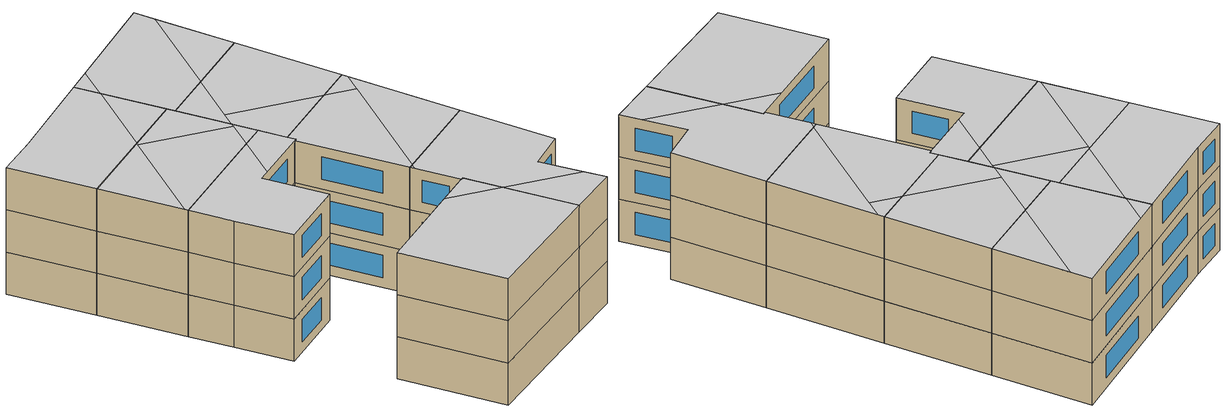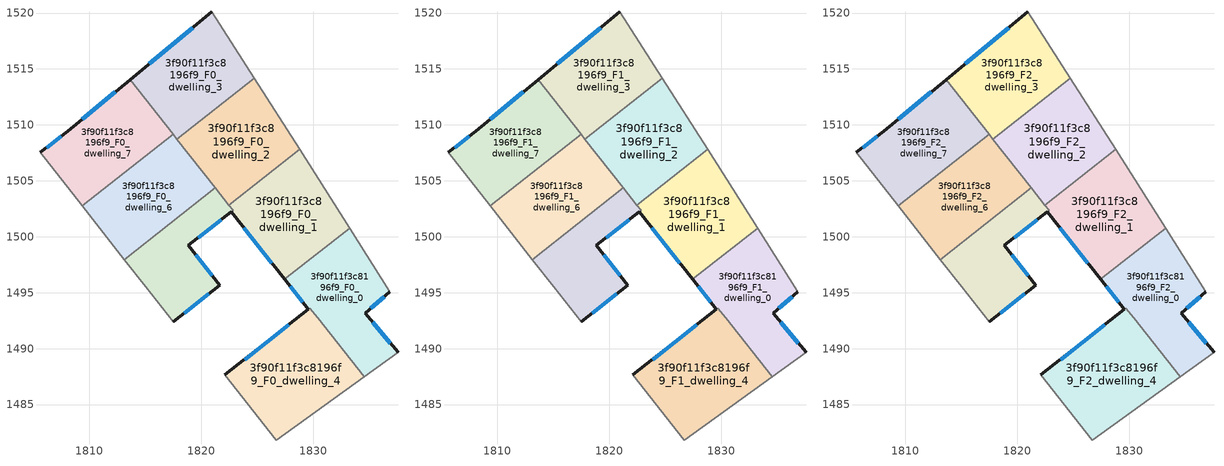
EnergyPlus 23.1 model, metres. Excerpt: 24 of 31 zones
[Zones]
3f90f11f3c8196f9_F0_dwelling_0
 floor ground (EU_floor_Construction): 1833.26,1500.78 1836.87,1495.11 1834.64,1493.17 1837.59,1489.67 1834.55,1487.48 1830.4,1492.76 1829.72,1493.62 1829.57,1493.51 1827.45,1496.2 1827.6,1496.32 z0
 wall outside (EU_wall_Construction): 1827.45,1496.2 1829.57,1493.51 / 1837.59,1489.67 1834.64,1493.17 1836.87,1495.11 z0:3
 wall to 3f90f11f3c8196f9_F0_dwelling_1 (EU_wall_Construction): 1833.26,1500.78 1827.6,1496.32 1827.45,1496.2 z0:3
 wall adiabatic (EU_wall_Construction): 1836.87,1495.11 1833.26,1500.78 / 1834.55,1487.48 1837.59,1489.67 z0:3
 wall to 3f90f11f3c8196f9_F0_dwelling_4 (EU_wall_Construction): 1829.57,1493.51 1829.72,1493.62 1830.4,1492.76 1834.55,1487.48 z0:3
 window (EU_Window_Construction): 1827.95,1495.57 1829.07,1494.14 / 1835.17,1493.63 1836.35,1494.65 / 1836.9,1490.5 1835.34,1492.35 z0.7:2.3
3f90f11f3c8196f9_F0_dwelling_1
 floor ground (EU_floor_Construction): 1828.79,1507.8 1833.26,1500.78 1827.6,1496.32 1827.44,1496.2 1822.68,1502.23 1822.84,1502.36 1822.47,1502.83 z0
 wall outside (EU_wall_Construction): 1822.68,1502.23 1827.44,1496.2 z0:3
 wall to 3f90f11f3c8196f9_F0_dwelling_2 (EU_wall_Construction): 1828.79,1507.8 1822.47,1502.83 z0:3
 wall adiabatic (EU_wall_Construction): 1833.26,1500.78 1828.79,1507.8 z0:3
 wall to 3f90f11f3c8196f9_F0_dwelling_5 (EU_wall_Construction): 1822.47,1502.83 1822.84,1502.36 1822.68,1502.23 z0:3
 window (EU_Window_Construction): 1823.8,1500.81 1826.32,1497.62 z0.7:2.3
3f90f11f3c8196f9_F0_dwelling_2
 floor ground (EU_floor_Construction): 1824.74,1514.16 1828.79,1507.8 1822.47,1502.83 1817.83,1508.72 z0
 wall to 3f90f11f3c8196f9_F0_dwelling_3 (EU_wall_Construction): 1824.74,1514.16 1817.83,1508.72 z0:3
 wall adiabatic (EU_wall_Construction): 1828.79,1507.8 1824.74,1514.16 z0:3
 wall to 3f90f11f3c8196f9_F0_dwelling_6 (EU_wall_Construction): 1817.83,1508.72 1821.26,1504.37 z0:3
 wall to 3f90f11f3c8196f9_F0_dwelling_5 (EU_wall_Construction): 1821.26,1504.37 1822.47,1502.83 z0:3
3f90f11f3c8196f9_F0_dwelling_3
 floor ground (EU_floor_Construction): 1820.94,1520.13 1824.74,1514.16 1817.83,1508.72 1813.64,1514.05 z0
 wall outside (EU_wall_Construction): 1820.94,1520.13 1813.64,1514.05 z0:3
 wall adiabatic (EU_wall_Construction): 1824.74,1514.16 1820.94,1520.13 z0:3
 wall to 3f90f11f3c8196f9_F0_dwelling_7 (EU_wall_Construction): 1813.64,1514.05 1817.49,1509.16 z0:3
 wall to 3f90f11f3c8196f9_F0_dwelling_6 (EU_wall_Construction): 1817.49,1509.16 1817.83,1508.72 z0:3
 window (EU_Window_Construction): 1819.23,1518.7 1815.36,1515.48 z0.7:2.3
3f90f11f3c8196f9_F0_dwelling_4
 floor ground (EU_floor_Construction): 1830.4,1492.76 1834.55,1487.48 1826.68,1481.79 1822.12,1487.66 1829.57,1493.51 1829.72,1493.62 z0
 wall outside (EU_wall_Construction): 1829.57,1493.51 1822.12,1487.66 z0:3
 wall adiabatic (EU_wall_Construction): 1822.12,1487.66 1826.68,1481.79 1834.55,1487.48 z0:3
 window (EU_Window_Construction): 1827.82,1492.13 1823.87,1489.03 z0.7:2.3
3f90f11f3c8196f9_F0_dwelling_5
 floor ground (EU_floor_Construction): 1821.26,1504.37 1822.84,1502.37 1822.67,1502.23 1818.84,1499.22 1821.65,1495.67 1817.51,1492.42 1815.03,1495.54 1813.12,1497.97 z0
 wall outside (EU_wall_Construction): 1817.51,1492.42 1821.65,1495.67 1818.84,1499.22 1822.67,1502.23 z0:3
 wall adiabatic (EU_wall_Construction): 1813.12,1497.97 1815.03,1495.54 1817.51,1492.42 z0:3
 wall to 3f90f11f3c8196f9_F0_dwelling_6 (EU_wall_Construction): 1821.26,1504.37 1813.12,1497.97 z0:3
 window (EU_Window_Construction): 1819.74,1499.93 1821.77,1501.52 / 1820.99,1496.51 1819.5,1498.39 / 1818.48,1493.18 1820.68,1494.91 z0.7:2.3
3f90f11f3c8196f9_F0_dwelling_6
 floor ground (EU_floor_Construction): 1817.49,1509.16 1821.26,1504.37 1813.12,1497.97 1809.35,1502.76 z0
 wall adiabatic (EU_wall_Construction): 1809.35,1502.76 1813.12,1497.97 z0:3
 wall to 3f90f11f3c8196f9_F0_dwelling_7 (EU_wall_Construction): 1817.49,1509.16 1809.35,1502.76 z0:3
3f90f11f3c8196f9_F0_dwelling_7
 floor ground (EU_floor_Construction): 1813.64,1514.05 1817.49,1509.16 1809.35,1502.76 1805.59,1507.54 1808.08,1509.41 z0
 wall outside (EU_wall_Construction): 1813.64,1514.05 1808.08,1509.41 1805.59,1507.54 z0:3
 wall adiabatic (EU_wall_Construction): 1805.59,1507.54 1809.35,1502.76 z0:3
 window (EU_Window_Construction): 1807.49,1508.97 1806.17,1507.98 / 1812.34,1512.96 1809.38,1510.5 z0.7:2.3
3f90f11f3c8196f9_F1_dwelling_0
 floor to 3f90f11f3c8196f9_F0_dwelling_0 (EU_floor_Construction): 1833.26,1500.78 1836.87,1495.11 1834.64,1493.17 1837.59,1489.67 1834.55,1487.48 1830.4,1492.76 1829.72,1493.62 1829.57,1493.51 1827.45,1496.2 1827.6,1496.32 z3
 wall outside (EU_wall_Construction): 1827.45,1496.2 1829.57,1493.51 / 1837.59,1489.67 1834.64,1493.17 1836.87,1495.11 z3:6
 wall to 3f90f11f3c8196f9_F1_dwelling_1 (EU_wall_Construction): 1833.26,1500.78 1827.6,1496.32 1827.45,1496.2 z3:6
 wall adiabatic (EU_wall_Construction): 1836.87,1495.11 1833.26,1500.78 / 1834.55,1487.48 1837.59,1489.67 z3:6
 wall to 3f90f11f3c8196f9_F1_dwelling_4 (EU_wall_Construction): 1829.57,1493.51 1829.72,1493.62 1830.4,1492.76 1834.55,1487.48 z3:6
 window (EU_Window_Construction): 1827.95,1495.57 1829.07,1494.14 / 1835.17,1493.63 1836.35,1494.65 / 1836.9,1490.5 1835.34,1492.35 z3.7:5.3
3f90f11f3c8196f9_F1_dwelling_1
 floor to 3f90f11f3c8196f9_F0_dwelling_1 (EU_floor_Construction): 1828.79,1507.8 1833.26,1500.78 1827.6,1496.32 1827.44,1496.2 1822.68,1502.23 1822.84,1502.36 1822.47,1502.83 z3
 wall outside (EU_wall_Construction): 1822.68,1502.23 1827.44,1496.2 z3:6
 wall to 3f90f11f3c8196f9_F1_dwelling_2 (EU_wall_Construction): 1828.79,1507.8 1822.47,1502.83 z3:6
 wall adiabatic (EU_wall_Construction): 1833.26,1500.78 1828.79,1507.8 z3:6
 wall to 3f90f11f3c8196f9_F1_dwelling_5 (EU_wall_Construction): 1822.47,1502.83 1822.84,1502.36 1822.68,1502.23 z3:6
 window (EU_Window_Construction): 1823.8,1500.81 1826.32,1497.62 z3.7:5.3
3f90f11f3c8196f9_F1_dwelling_2
 floor to 3f90f11f3c8196f9_F0_dwelling_2 (EU_floor_Construction): 1824.74,1514.16 1828.79,1507.8 1822.47,1502.83 1817.83,1508.72 z3
 wall to 3f90f11f3c8196f9_F1_dwelling_3 (EU_wall_Construction): 1824.74,1514.16 1817.83,1508.72 z3:6
 wall adiabatic (EU_wall_Construction): 1828.79,1507.8 1824.74,1514.16 z3:6
 wall to 3f90f11f3c8196f9_F1_dwelling_6 (EU_wall_Construction): 1817.83,1508.72 1821.26,1504.37 z3:6
 wall to 3f90f11f3c8196f9_F1_dwelling_5 (EU_wall_Construction): 1821.26,1504.37 1822.47,1502.83 z3:6
3f90f11f3c8196f9_F1_dwelling_3
 floor to 3f90f11f3c8196f9_F0_dwelling_3 (EU_floor_Construction): 1820.94,1520.13 1824.74,1514.16 1817.83,1508.72 1813.64,1514.05 z3
 wall outside (EU_wall_Construction): 1820.94,1520.13 1813.64,1514.05 z3:6
 wall adiabatic (EU_wall_Construction): 1824.74,1514.16 1820.94,1520.13 z3:6
 wall to 3f90f11f3c8196f9_F1_dwelling_7 (EU_wall_Construction): 1813.64,1514.05 1817.49,1509.16 z3:6
 wall to 3f90f11f3c8196f9_F1_dwelling_6 (EU_wall_Construction): 1817.49,1509.16 1817.83,1508.72 z3:6
 window (EU_Window_Construction): 1819.23,1518.7 1815.36,1515.48 z3.7:5.3
3f90f11f3c8196f9_F1_dwelling_4
 floor to 3f90f11f3c8196f9_F0_dwelling_4 (EU_floor_Construction): 1830.4,1492.76 1834.55,1487.48 1826.68,1481.79 1822.12,1487.66 1829.57,1493.51 1829.72,1493.62 z3
 wall outside (EU_wall_Construction): 1829.57,1493.51 1822.12,1487.66 z3:6
 wall adiabatic (EU_wall_Construction): 1822.12,1487.66 1826.68,1481.79 1834.55,1487.48 z3:6
 window (EU_Window_Construction): 1827.82,1492.13 1823.87,1489.03 z3.7:5.3
3f90f11f3c8196f9_F1_dwelling_5
 floor to 3f90f11f3c8196f9_F0_dwelling_5 (EU_floor_Construction): 1821.26,1504.37 1822.84,1502.36 1822.67,1502.23 1818.84,1499.22 1821.65,1495.67 1817.51,1492.42 1815.03,1495.54 1813.12,1497.97 z3
 wall outside (EU_wall_Construction): 1817.51,1492.42 1821.65,1495.67 1818.84,1499.22 1822.67,1502.23 z3:6
 wall adiabatic (EU_wall_Construction): 1813.12,1497.97 1815.03,1495.54 1817.51,1492.42 z3:6
 wall to 3f90f11f3c8196f9_F1_dwelling_6 (EU_wall_Construction): 1821.26,1504.37 1813.12,1497.97 z3:6
 window (EU_Window_Construction): 1819.74,1499.93 1821.77,1501.52 / 1820.99,1496.51 1819.5,1498.39 / 1818.48,1493.18 1820.68,1494.91 z3.7:5.3
3f90f11f3c8196f9_F1_dwelling_6
 floor to 3f90f11f3c8196f9_F0_dwelling_6 (EU_floor_Construction): 1817.49,1509.16 1821.26,1504.37 1813.12,1497.97 1809.35,1502.76 z3
 wall adiabatic (EU_wall_Construction): 1809.35,1502.76 1813.12,1497.97 z3:6
 wall to 3f90f11f3c8196f9_F1_dwelling_7 (EU_wall_Construction): 1817.49,1509.16 1809.35,1502.76 z3:6
3f90f11f3c8196f9_F1_dwelling_7
 floor to 3f90f11f3c8196f9_F0_dwelling_7 (EU_floor_Construction): 1813.64,1514.05 1817.49,1509.16 1809.35,1502.76 1805.59,1507.54 1808.08,1509.41 z3
 wall outside (EU_wall_Construction): 1813.64,1514.05 1808.08,1509.41 1805.59,1507.54 z3:6
 wall adiabatic (EU_wall_Construction): 1805.59,1507.54 1809.35,1502.76 z3:6
 window (EU_Window_Construction): 1807.49,1508.97 1806.17,1507.98 / 1812.34,1512.96 1809.38,1510.5 z3.7:5.3
3f90f11f3c8196f9_F2_dwelling_0
 floor to 3f90f11f3c8196f9_F1_dwelling_0 (EU_floor_Construction): 1833.26,1500.78 1836.87,1495.11 1834.64,1493.17 1837.59,1489.67 1834.55,1487.48 1830.4,1492.76 1829.72,1493.62 1829.57,1493.51 1827.45,1496.2 1827.6,1496.32 z6
 wall outside (EU_wall_Construction): 1827.45,1496.2 1829.57,1493.51 / 1837.59,1489.67 1834.64,1493.17 1836.87,1495.11 z6:9
 wall to 3f90f11f3c8196f9_F2_dwelling_1 (EU_wall_Construction): 1833.26,1500.78 1827.6,1496.32 1827.45,1496.2 z6:9
 wall adiabatic (EU_wall_Construction): 1836.87,1495.11 1833.26,1500.78 / 1834.55,1487.48 1837.59,1489.67 z6:9
 wall to 3f90f11f3c8196f9_F2_dwelling_4 (EU_wall_Construction): 1829.57,1493.51 1829.72,1493.62 1830.4,1492.76 1834.55,1487.48 z6:9
 window (EU_Window_Construction): 1827.95,1495.57 1829.07,1494.14 / 1835.17,1493.63 1836.35,1494.65 / 1836.9,1490.5 1835.34,1492.35 z6.7:8.3
 ceiling to 3f90f11f3c8196f9_F3_dwelling_1 (EU_floor_Construction): 1836.57,1490.88 1834.64,1493.17 1836.87,1495.11 1833.26,1500.78 1827.74,1496.43 1827.67,1495.91 1829.57,1493.51 1829.72,1493.62 1830.4,1492.76 1831.39,1491.5 z9
 ceiling to 3f90f11f3c8196f9_F3_dwelling_0 (EU_floor_Construction): 1837.59,1489.67 1836.57,1490.88 1831.39,1491.5 1834.55,1487.48 z9
 ceiling to 3f90f11f3c8196f9_F3_dwelling_2 (EU_floor_Construction): 1827.67,1495.91 1827.74,1496.43 1827.6,1496.32 1827.45,1496.2 z9
3f90f11f3c8196f9_F2_dwelling_1
 floor to 3f90f11f3c8196f9_F1_dwelling_1 (EU_floor_Construction): 1828.79,1507.8 1833.26,1500.78 1827.6,1496.32 1827.44,1496.2 1822.68,1502.23 1822.84,1502.36 1822.47,1502.83 z6
 wall outside (EU_wall_Construction): 1822.68,1502.23 1827.44,1496.2 z6:9
 wall to 3f90f11f3c8196f9_F2_dwelling_2 (EU_wall_Construction): 1828.79,1507.8 1822.47,1502.83 z6:9
 wall adiabatic (EU_wall_Construction): 1833.26,1500.78 1828.79,1507.8 z6:9
 wall to 3f90f11f3c8196f9_F2_dwelling_5 (EU_wall_Construction): 1822.47,1502.83 1822.84,1502.36 1822.68,1502.23 z6:9
 window (EU_Window_Construction): 1823.8,1500.81 1826.32,1497.62 z6.7:8.3
 ceiling to 3f90f11f3c8196f9_F3_dwelling_2 (EU_floor_Construction): 1827.74,1496.43 1828.87,1505.92 1826.72,1506.17 1822.47,1502.83 1822.84,1502.36 1822.68,1502.23 1827.44,1496.2 1827.6,1496.32 z9
 ceiling to 3f90f11f3c8196f9_F3_dwelling_1 (EU_floor_Construction): 1833.26,1500.78 1829.04,1507.41 1827.74,1496.43 z9
 ceiling to 3f90f11f3c8196f9_F3_dwelling_3 (EU_floor_Construction): 1828.87,1505.92 1829.04,1507.41 1828.79,1507.8 1826.72,1506.17 z9
3f90f11f3c8196f9_F2_dwelling_2
 floor to 3f90f11f3c8196f9_F1_dwelling_2 (EU_floor_Construction): 1824.74,1514.16 1828.79,1507.8 1822.47,1502.83 1817.83,1508.72 z6
 wall to 3f90f11f3c8196f9_F2_dwelling_3 (EU_wall_Construction): 1824.74,1514.16 1817.83,1508.72 z6:9
 wall adiabatic (EU_wall_Construction): 1828.79,1507.8 1824.74,1514.16 z6:9
 wall to 3f90f11f3c8196f9_F2_dwelling_6 (EU_wall_Construction): 1817.83,1508.72 1821.26,1504.37 z6:9
 wall to 3f90f11f3c8196f9_F2_dwelling_5 (EU_wall_Construction): 1821.26,1504.37 1822.47,1502.83 z6:9
 ceiling to 3f90f11f3c8196f9_F3_dwelling_3 (EU_floor_Construction): 1828.79,1507.8 1824.74,1514.16 1820.8,1511.06 1820.31,1506.94 1826.72,1506.17 z9
 ceiling to 3f90f11f3c8196f9_F3_dwelling_2 (EU_floor_Construction): 1826.72,1506.17 1820.31,1506.94 1820.17,1505.76 1822.47,1502.83 z9
 ceiling to 3f90f11f3c8196f9_F3_dwelling_5 (EU_floor_Construction): 1820.17,1505.76 1820.8,1511.06 1817.83,1508.72 z9
3f90f11f3c8196f9_F2_dwelling_3
 floor to 3f90f11f3c8196f9_F1_dwelling_3 (EU_floor_Construction): 1820.94,1520.13 1824.74,1514.16 1817.83,1508.72 1813.64,1514.05 z6
 wall outside (EU_wall_Construction): 1820.94,1520.13 1813.64,1514.05 z6:9
 wall adiabatic (EU_wall_Construction): 1824.74,1514.16 1820.94,1520.13 z6:9
 wall to 3f90f11f3c8196f9_F2_dwelling_7 (EU_wall_Construction): 1813.64,1514.05 1817.49,1509.16 z6:9
 wall to 3f90f11f3c8196f9_F2_dwelling_6 (EU_wall_Construction): 1817.49,1509.16 1817.83,1508.72 z6:9
 window (EU_Window_Construction): 1819.23,1518.7 1815.36,1515.48 z6.7:8.3
 ceiling to 3f90f11f3c8196f9_F3_dwelling_5 (EU_floor_Construction): 1820.8,1511.06 1821.73,1518.89 1820.94,1520.13 1815.03,1515.21 1814.73,1512.67 1817.83,1508.72 z9
 ceiling to 3f90f11f3c8196f9_F3_dwelling_3 (EU_floor_Construction): 1824.74,1514.16 1821.73,1518.89 1820.8,1511.06 z9
 ceiling to 3f90f11f3c8196f9_F3_dwelling_6 (EU_floor_Construction): 1814.73,1512.67 1815.03,1515.21 1813.64,1514.05 z9
3f90f11f3c8196f9_F2_dwelling_4
 floor to 3f90f11f3c8196f9_F1_dwelling_4 (EU_floor_Construction): 1830.4,1492.76 1834.55,1487.48 1826.68,1481.79 1822.12,1487.66 1829.57,1493.51 1829.72,1493.62 z6
 wall outside (EU_wall_Construction): 1829.57,1493.51 1822.12,1487.66 z6:9
 wall adiabatic (EU_wall_Construction): 1822.12,1487.66 1826.68,1481.79 1834.55,1487.48 z6:9
 window (EU_Window_Construction): 1827.82,1492.13 1823.87,1489.03 z6.7:8.3
 ceiling to 3f90f11f3c8196f9_F3_dwelling_0 (EU_floor_Construction): 1834.55,1487.48 1831.39,1491.5 1827.59,1491.95 1822.12,1487.66 1826.68,1481.79 z9
 ceiling to 3f90f11f3c8196f9_F3_dwelling_1 (EU_floor_Construction): 1831.39,1491.5 1830.4,1492.76 1829.72,1493.62 1829.57,1493.51 1827.59,1491.95 z9
3f90f11f3c8196f9_F2_dwelling_5
 floor to 3f90f11f3c8196f9_F1_dwelling_5 (EU_floor_Construction): 1821.26,1504.37 1822.84,1502.36 1822.67,1502.23 1818.84,1499.22 1821.65,1495.67 1817.51,1492.42 1815.03,1495.54 1813.12,1497.97 z6
 wall outside (EU_wall_Construction): 1817.51,1492.42 1821.65,1495.67 1818.84,1499.22 1822.67,1502.23 z6:9
 wall adiabatic (EU_wall_Construction): 1813.12,1497.97 1815.03,1495.54 1817.51,1492.42 z6:9
 wall to 3f90f11f3c8196f9_F2_dwelling_6 (EU_wall_Construction): 1821.26,1504.37 1813.12,1497.97 z6:9
 window (EU_Window_Construction): 1819.74,1499.93 1821.77,1501.52 / 1820.99,1496.51 1819.5,1498.39 / 1818.48,1493.18 1820.68,1494.91 z6.7:8.3
 ceiling to 3f90f11f3c8196f9_F3_dwelling_4 (EU_floor_Construction): 1821.65,1495.67 1818.84,1499.22 1819.45,1499.7 1819.88,1503.28 1813.12,1497.97 1815.03,1495.54 1817.51,1492.42 z9
 ceiling to 3f90f11f3c8196f9_F3_dwelling_2 (EU_floor_Construction): 1822.67,1502.23 1822.84,1502.36 1821.26,1504.37 1819.88,1503.28 1819.45,1499.7 z9
3f90f11f3c8196f9_F2_dwelling_6
 floor to 3f90f11f3c8196f9_F1_dwelling_6 (EU_floor_Construction): 1817.49,1509.16 1821.26,1504.37 1813.12,1497.97 1809.35,1502.76 z6
 wall adiabatic (EU_wall_Construction): 1809.35,1502.76 1813.12,1497.97 z6:9
 wall to 3f90f11f3c8196f9_F2_dwelling_7 (EU_wall_Construction): 1817.49,1509.16 1809.35,1502.76 z6:9
 ceiling to 3f90f11f3c8196f9_F3_dwelling_5 (EU_floor_Construction): 1820.14,1505.5 1820.17,1505.76 1817.49,1509.16 1813.98,1506.4 1813.96,1506.23 z9
 ceiling to 3f90f11f3c8196f9_F3_dwelling_4 (EU_floor_Construction): 1819.88,1503.28 1820.14,1505.5 1813.96,1506.23 1813,1498.12 1813.12,1497.97 z9
 ceiling to 3f90f11f3c8196f9_F3_dwelling_6 (EU_floor_Construction): 1813,1498.12 1813.98,1506.4 1809.35,1502.76 z9
 ceiling to 3f90f11f3c8196f9_F3_dwelling_2 (EU_floor_Construction): 1821.26,1504.37 1820.17,1505.76 1819.88,1503.28 z9
3f90f11f3c8196f9_F2_dwelling_7
 floor to 3f90f11f3c8196f9_F1_dwelling_7 (EU_floor_Construction): 1813.64,1514.05 1817.49,1509.16 1809.35,1502.76 1805.59,1507.54 1808.08,1509.41 z6
 wall outside (EU_wall_Construction): 1813.64,1514.05 1808.08,1509.41 1805.59,1507.54 z6:9
 wall adiabatic (EU_wall_Construction): 1805.59,1507.54 1809.35,1502.76 z6:9
 window (EU_Window_Construction): 1807.49,1508.97 1806.17,1507.98 / 1812.34,1512.96 1809.38,1510.5 z6.7:8.3
 ceiling to 3f90f11f3c8196f9_F3_dwelling_6 (EU_floor_Construction): 1813.98,1506.4 1814.73,1512.67 1813.64,1514.05 1808.08,1509.41 1805.59,1507.54 1809.35,1502.76 z9
 ceiling to 3f90f11f3c8196f9_F3_dwelling_5 (EU_floor_Construction): 1817.49,1509.16 1814.73,1512.67 1813.98,1506.4 z9
[Building]
EU S2 Campaign: North Axis=0; Terrain=City; Solar Distribution=FullExterior
[Site:Location]
Budapest.Ferenc.Liszt.Intl.AP: Latitude=47.437; Longitude=19.256; Time Zone=1; Elevation=185
[SizingPeriod:WeatherFileDays]
AnnualSizingPeriod: Begin Month=1; Begin Day of Month=1; End Month=12; End Day of Month=31; Day of Week for Start Day=Monday; Use Weather File Daylight Saving Period=No; Use Weather File Rain and Snow Indicators=No
[MATERIAL]
EU_InternalMass_Material: Roughness=MediumRough; Thickness=0.1; Conductivity=1; Density=1800; Specific Heat=900; Thermal Absorptance=0.9; Solar Absorptance=0.7; Visible Absorptance=0.7
[MATERIAL:NOMASS] Roughness=MediumRough; Thermal Absorptance=0.9; Solar Absorptance=0.7; Visible Absorptance=0.7
Name | Thermal Resistance
EU_wall_NoMass | 0.832559
EU_floor_NoMass | 0.872794
[WINDOWMATERIAL:SIMPLEGLAZINGSYSTEM]
EU_Window_SimpleGlazing: UFactor=2.79869; Solar Heat Gain Coefficient=0.75; Visible Transmittance=0.75
[CONSTRUCTION]
EU_wall_Construction: EU_wall_NoMass
EU_floor_Construction: EU_floor_NoMass
EU_Window_Construction: EU_Window_SimpleGlazing
EU_InternalMass_Construction: EU_InternalMass_Material
[ZONE] Type=1; Multiplier=1; Ceiling Height=autocalculate; Floor Area=autocalculate; Part of Total Floor Area=Yes
Name | Volume
3f90f11f3c8196f9_F0_dwelling_0; 3f90f11f3c8196f9_F1_dwelling_0; 3f90f11f3c8196f9_F2_dwelling_0 | 191.384
3f90f11f3c8196f9_F0_dwelling_1; 3f90f11f3c8196f9_F1_dwelling_1; 3f90f11f3c8196f9_F2_dwelling_1 | 194.101
3f90f11f3c8196f9_F0_dwelling_2; 3f90f11f3c8196f9_F1_dwelling_2; 3f90f11f3c8196f9_F2_dwelling_2 | 189.422
3f90f11f3c8196f9_F0_dwelling_3; 3f90f11f3c8196f9_F1_dwelling_3; 3f90f11f3c8196f9_F2_dwelling_3 | 189.394
3f90f11f3c8196f9_F0_dwelling_4; 3f90f11f3c8196f9_F1_dwelling_4; 3f90f11f3c8196f9_F2_dwelling_4 | 221.47
3f90f11f3c8196f9_F0_dwelling_5 | 150.753
3f90f11f3c8196f9_F1_dwelling_5; 3f90f11f3c8196f9_F2_dwelling_5 | 150.754
3f90f11f3c8196f9_F0_dwelling_6; 3f90f11f3c8196f9_F1_dwelling_6; 3f90f11f3c8196f9_F2_dwelling_6 | 189.429
3f90f11f3c8196f9_F0_dwelling_7; 3f90f11f3c8196f9_F1_dwelling_7; 3f90f11f3c8196f9_F2_dwelling_7 | 189.428
[INTERNALMASS] Construction=EU_InternalMass_Construction
Name | Zone or ZoneList | Surface Area
3f90f11f3c8196f9_F0_dwelling_0_EU_InternalMass | 3f90f11f3c8196f9_F0_dwelling_0 | 63.7948
3f90f11f3c8196f9_F0_dwelling_1_EU_InternalMass | 3f90f11f3c8196f9_F0_dwelling_1 | 64.7014
3f90f11f3c8196f9_F0_dwelling_2_EU_InternalMass | 3f90f11f3c8196f9_F0_dwelling_2 | 63.1407
3f90f11f3c8196f9_F0_dwelling_3_EU_InternalMass | 3f90f11f3c8196f9_F0_dwelling_3 | 63.1364
3f90f11f3c8196f9_F0_dwelling_4_EU_InternalMass | 3f90f11f3c8196f9_F0_dwelling_4 | 73.8223
3f90f11f3c8196f9_F0_dwelling_5_EU_InternalMass | 3f90f11f3c8196f9_F0_dwelling_5 | 50.2515
3f90f11f3c8196f9_F0_dwelling_6_EU_InternalMass | 3f90f11f3c8196f9_F0_dwelling_6 | 63.1432
3f90f11f3c8196f9_F0_dwelling_7_EU_InternalMass | 3f90f11f3c8196f9_F0_dwelling_7 | 63.1426
3f90f11f3c8196f9_F1_dwelling_0_EU_InternalMass | 3f90f11f3c8196f9_F1_dwelling_0 | 63.7948
3f90f11f3c8196f9_F1_dwelling_1_EU_InternalMass | 3f90f11f3c8196f9_F1_dwelling_1 | 64.7014
3f90f11f3c8196f9_F1_dwelling_2_EU_InternalMass | 3f90f11f3c8196f9_F1_dwelling_2 | 63.1407
3f90f11f3c8196f9_F1_dwelling_3_EU_InternalMass | 3f90f11f3c8196f9_F1_dwelling_3 | 63.1364
3f90f11f3c8196f9_F1_dwelling_4_EU_InternalMass | 3f90f11f3c8196f9_F1_dwelling_4 | 73.8223
3f90f11f3c8196f9_F1_dwelling_5_EU_InternalMass | 3f90f11f3c8196f9_F1_dwelling_5 | 50.2515
3f90f11f3c8196f9_F1_dwelling_6_EU_InternalMass | 3f90f11f3c8196f9_F1_dwelling_6 | 63.1432
3f90f11f3c8196f9_F1_dwelling_7_EU_InternalMass | 3f90f11f3c8196f9_F1_dwelling_7 | 63.1426
3f90f11f3c8196f9_F2_dwelling_0_EU_InternalMass | 3f90f11f3c8196f9_F2_dwelling_0 | 63.7948
3f90f11f3c8196f9_F2_dwelling_1_EU_InternalMass | 3f90f11f3c8196f9_F2_dwelling_1 | 64.7014
3f90f11f3c8196f9_F2_dwelling_2_EU_InternalMass | 3f90f11f3c8196f9_F2_dwelling_2 | 63.1407
3f90f11f3c8196f9_F2_dwelling_3_EU_InternalMass | 3f90f11f3c8196f9_F2_dwelling_3 | 63.1364
3f90f11f3c8196f9_F2_dwelling_4_EU_InternalMass | 3f90f11f3c8196f9_F2_dwelling_4 | 73.8223
3f90f11f3c8196f9_F2_dwelling_5_EU_InternalMass | 3f90f11f3c8196f9_F2_dwelling_5 | 50.2515
3f90f11f3c8196f9_F2_dwelling_6_EU_InternalMass | 3f90f11f3c8196f9_F2_dwelling_6 | 63.1432
3f90f11f3c8196f9_F2_dwelling_7_EU_InternalMass | 3f90f11f3c8196f9_F2_dwelling_7 | 63.1426
[OTHEREQUIPMENT] Fuel Type=Electricity; Design Level Calculation Method=Watts/Area; Power per Zone Floor Area=1; Fraction Latent=0; Fraction Radiant=0; Fraction Lost=0; Carbon Dioxide Generation Rate=0; EndUse Subcategory=EU_Step8_InternalGains
Name | Zone or ZoneList or Space or SpaceList | Schedule
EU_Step8_InternalGain_3f90f11f3c8196f9_F0_dwelling_0_f000 | 3f90f11f3c8196f9_F0_dwelling_0 | EU_Step8_GainSchedule_3f90f11f3c8196f9_F0_dwelling_0_f000
EU_Step8_InternalGain_3f90f11f3c8196f9_F0_dwelling_1_f000 | 3f90f11f3c8196f9_F0_dwelling_1 | EU_Step8_GainSchedule_3f90f11f3c8196f9_F0_dwelling_1_f000
EU_Step8_InternalGain_3f90f11f3c8196f9_F0_dwelling_2_f000 | 3f90f11f3c8196f9_F0_dwelling_2 | EU_Step8_GainSchedule_3f90f11f3c8196f9_F0_dwelling_2_f000
EU_Step8_InternalGain_3f90f11f3c8196f9_F0_dwelling_3_f000 | 3f90f11f3c8196f9_F0_dwelling_3 | EU_Step8_GainSchedule_3f90f11f3c8196f9_F0_dwelling_3_f000
EU_Step8_InternalGain_3f90f11f3c8196f9_F0_dwelling_4_f000 | 3f90f11f3c8196f9_F0_dwelling_4 | EU_Step8_GainSchedule_3f90f11f3c8196f9_F0_dwelling_4_f000
EU_Step8_InternalGain_3f90f11f3c8196f9_F0_dwelling_5_f000 | 3f90f11f3c8196f9_F0_dwelling_5 | EU_Step8_GainSchedule_3f90f11f3c8196f9_F0_dwelling_5_f000
EU_Step8_InternalGain_3f90f11f3c8196f9_F0_dwelling_6_f000 | 3f90f11f3c8196f9_F0_dwelling_6 | EU_Step8_GainSchedule_3f90f11f3c8196f9_F0_dwelling_6_f000
EU_Step8_InternalGain_3f90f11f3c8196f9_F0_dwelling_7_f000 | 3f90f11f3c8196f9_F0_dwelling_7 | EU_Step8_GainSchedule_3f90f11f3c8196f9_F0_dwelling_7_f000
EU_Step8_InternalGain_3f90f11f3c8196f9_F1_dwelling_0_f000 | 3f90f11f3c8196f9_F1_dwelling_0 | EU_Step8_GainSchedule_3f90f11f3c8196f9_F1_dwelling_0_f000
EU_Step8_InternalGain_3f90f11f3c8196f9_F1_dwelling_1_f000 | 3f90f11f3c8196f9_F1_dwelling_1 | EU_Step8_GainSchedule_3f90f11f3c8196f9_F1_dwelling_1_f000
EU_Step8_InternalGain_3f90f11f3c8196f9_F1_dwelling_2_f000 | 3f90f11f3c8196f9_F1_dwelling_2 | EU_Step8_GainSchedule_3f90f11f3c8196f9_F1_dwelling_2_f000
EU_Step8_InternalGain_3f90f11f3c8196f9_F1_dwelling_3_f000 | 3f90f11f3c8196f9_F1_dwelling_3 | EU_Step8_GainSchedule_3f90f11f3c8196f9_F1_dwelling_3_f000
EU_Step8_InternalGain_3f90f11f3c8196f9_F1_dwelling_4_f000 | 3f90f11f3c8196f9_F1_dwelling_4 | EU_Step8_GainSchedule_3f90f11f3c8196f9_F1_dwelling_4_f000
EU_Step8_InternalGain_3f90f11f3c8196f9_F1_dwelling_5_f000 | 3f90f11f3c8196f9_F1_dwelling_5 | EU_Step8_GainSchedule_3f90f11f3c8196f9_F1_dwelling_5_f000
EU_Step8_InternalGain_3f90f11f3c8196f9_F1_dwelling_6_f000 | 3f90f11f3c8196f9_F1_dwelling_6 | EU_Step8_GainSchedule_3f90f11f3c8196f9_F1_dwelling_6_f000
EU_Step8_InternalGain_3f90f11f3c8196f9_F1_dwelling_7_f000 | 3f90f11f3c8196f9_F1_dwelling_7 | EU_Step8_GainSchedule_3f90f11f3c8196f9_F1_dwelling_7_f000
EU_Step8_InternalGain_3f90f11f3c8196f9_F2_dwelling_0_f000 | 3f90f11f3c8196f9_F2_dwelling_0 | EU_Step8_GainSchedule_3f90f11f3c8196f9_F2_dwelling_0_f000
EU_Step8_InternalGain_3f90f11f3c8196f9_F2_dwelling_1_f000 | 3f90f11f3c8196f9_F2_dwelling_1 | EU_Step8_GainSchedule_3f90f11f3c8196f9_F2_dwelling_1_f000
EU_Step8_InternalGain_3f90f11f3c8196f9_F2_dwelling_2_f000 | 3f90f11f3c8196f9_F2_dwelling_2 | EU_Step8_GainSchedule_3f90f11f3c8196f9_F2_dwelling_2_f000
EU_Step8_InternalGain_3f90f11f3c8196f9_F2_dwelling_3_f000 | 3f90f11f3c8196f9_F2_dwelling_3 | EU_Step8_GainSchedule_3f90f11f3c8196f9_F2_dwelling_3_f000
EU_Step8_InternalGain_3f90f11f3c8196f9_F2_dwelling_4_f000 | 3f90f11f3c8196f9_F2_dwelling_4 | EU_Step8_GainSchedule_3f90f11f3c8196f9_F2_dwelling_4_f000
EU_Step8_InternalGain_3f90f11f3c8196f9_F2_dwelling_5_f000 | 3f90f11f3c8196f9_F2_dwelling_5 | EU_Step8_GainSchedule_3f90f11f3c8196f9_F2_dwelling_5_f000
EU_Step8_InternalGain_3f90f11f3c8196f9_F2_dwelling_6_f000 | 3f90f11f3c8196f9_F2_dwelling_6 | EU_Step8_GainSchedule_3f90f11f3c8196f9_F2_dwelling_6_f000
EU_Step8_InternalGain_3f90f11f3c8196f9_F2_dwelling_7_f000 | 3f90f11f3c8196f9_F2_dwelling_7 | EU_Step8_GainSchedule_3f90f11f3c8196f9_F2_dwelling_7_f000
[ZONEVENTILATION:DESIGNFLOWRATE] Schedule=EU_AlwaysOn; Design Flow Rate Calculation Method=AirChanges/Hour; Air Changes per Hour=0.475469; Ventilation Type=Natural; Fan Pressure Rise=0; Fan Total Efficiency=1; Constant Term Coefficient=1; Temperature Term Coefficient=0; Velocity Term Coefficient=0; Velocity Squared Term Coefficient=0; Minimum Indoor Temperature=-100; Maximum Indoor Temperature=100; Delta Temperature=-100; Minimum Outdoor Temperature=-100; Maximum Outdoor Temperature=100; Maximum Wind Speed=40
Name | Zone or ZoneList or Space or SpaceList
EU_ConstantAir_3f90f11f3c8196f9_F0_dwelling_0 | 3f90f11f3c8196f9_F0_dwelling_0
EU_ConstantAir_3f90f11f3c8196f9_F0_dwelling_1 | 3f90f11f3c8196f9_F0_dwelling_1
EU_ConstantAir_3f90f11f3c8196f9_F0_dwelling_2 | 3f90f11f3c8196f9_F0_dwelling_2
EU_ConstantAir_3f90f11f3c8196f9_F0_dwelling_3 | 3f90f11f3c8196f9_F0_dwelling_3
EU_ConstantAir_3f90f11f3c8196f9_F0_dwelling_4 | 3f90f11f3c8196f9_F0_dwelling_4
EU_ConstantAir_3f90f11f3c8196f9_F0_dwelling_5 | 3f90f11f3c8196f9_F0_dwelling_5
EU_ConstantAir_3f90f11f3c8196f9_F0_dwelling_6 | 3f90f11f3c8196f9_F0_dwelling_6
EU_ConstantAir_3f90f11f3c8196f9_F0_dwelling_7 | 3f90f11f3c8196f9_F0_dwelling_7
EU_ConstantAir_3f90f11f3c8196f9_F1_dwelling_0 | 3f90f11f3c8196f9_F1_dwelling_0
EU_ConstantAir_3f90f11f3c8196f9_F1_dwelling_1 | 3f90f11f3c8196f9_F1_dwelling_1
EU_ConstantAir_3f90f11f3c8196f9_F1_dwelling_2 | 3f90f11f3c8196f9_F1_dwelling_2
EU_ConstantAir_3f90f11f3c8196f9_F1_dwelling_3 | 3f90f11f3c8196f9_F1_dwelling_3
EU_ConstantAir_3f90f11f3c8196f9_F1_dwelling_4 | 3f90f11f3c8196f9_F1_dwelling_4
EU_ConstantAir_3f90f11f3c8196f9_F1_dwelling_5 | 3f90f11f3c8196f9_F1_dwelling_5
EU_ConstantAir_3f90f11f3c8196f9_F1_dwelling_6 | 3f90f11f3c8196f9_F1_dwelling_6
EU_ConstantAir_3f90f11f3c8196f9_F1_dwelling_7 | 3f90f11f3c8196f9_F1_dwelling_7
EU_ConstantAir_3f90f11f3c8196f9_F2_dwelling_0 | 3f90f11f3c8196f9_F2_dwelling_0
EU_ConstantAir_3f90f11f3c8196f9_F2_dwelling_1 | 3f90f11f3c8196f9_F2_dwelling_1
EU_ConstantAir_3f90f11f3c8196f9_F2_dwelling_2 | 3f90f11f3c8196f9_F2_dwelling_2
EU_ConstantAir_3f90f11f3c8196f9_F2_dwelling_3 | 3f90f11f3c8196f9_F2_dwelling_3
EU_ConstantAir_3f90f11f3c8196f9_F2_dwelling_4 | 3f90f11f3c8196f9_F2_dwelling_4
EU_ConstantAir_3f90f11f3c8196f9_F2_dwelling_5 | 3f90f11f3c8196f9_F2_dwelling_5
EU_ConstantAir_3f90f11f3c8196f9_F2_dwelling_6 | 3f90f11f3c8196f9_F2_dwelling_6
EU_ConstantAir_3f90f11f3c8196f9_F2_dwelling_7 | 3f90f11f3c8196f9_F2_dwelling_7
[HVACTEMPLATE:THERMOSTAT] Constant Heating Setpoint=20; Constant Cooling Setpoint=50
EU_HeatOnly_3f90f11f3c8196f9_F0_dwelling_0; EU_HeatOnly_3f90f11f3c8196f9_F0_dwelling_1; EU_HeatOnly_3f90f11f3c8196f9_F0_dwelling_2; EU_HeatOnly_3f90f11f3c8196f9_F0_dwelling_3; EU_HeatOnly_3f90f11f3c8196f9_F0_dwelling_4; EU_HeatOnly_3f90f11f3c8196f9_F0_dwelling_5; EU_HeatOnly_3f90f11f3c8196f9_F0_dwelling_6; EU_HeatOnly_3f90f11f3c8196f9_F0_dwelling_7; EU_HeatOnly_3f90f11f3c8196f9_F1_dwelling_0; EU_HeatOnly_3f90f11f3c8196f9_F1_dwelling_1; EU_HeatOnly_3f90f11f3c8196f9_F1_dwelling_2; EU_HeatOnly_3f90f11f3c8196f9_F1_dwelling_3; EU_HeatOnly_3f90f11f3c8196f9_F1_dwelling_4; EU_HeatOnly_3f90f11f3c8196f9_F1_dwelling_5; EU_HeatOnly_3f90f11f3c8196f9_F1_dwelling_6; EU_HeatOnly_3f90f11f3c8196f9_F1_dwelling_7; EU_HeatOnly_3f90f11f3c8196f9_F2_dwelling_0; EU_HeatOnly_3f90f11f3c8196f9_F2_dwelling_1; EU_HeatOnly_3f90f11f3c8196f9_F2_dwelling_2; EU_HeatOnly_3f90f11f3c8196f9_F2_dwelling_3; EU_HeatOnly_3f90f11f3c8196f9_F2_dwelling_4; EU_HeatOnly_3f90f11f3c8196f9_F2_dwelling_5; EU_HeatOnly_3f90f11f3c8196f9_F2_dwelling_6; EU_HeatOnly_3f90f11f3c8196f9_F2_dwelling_7; EU_HeatOnly_3f90f11f3c8196f9_F3_dwelling_0; EU_HeatOnly_3f90f11f3c8196f9_F3_dwelling_1; EU_HeatOnly_3f90f11f3c8196f9_F3_dwelling_2; EU_HeatOnly_3f90f11f3c8196f9_F3_dwelling_3; EU_HeatOnly_3f90f11f3c8196f9_F3_dwelling_4; EU_HeatOnly_3f90f11f3c8196f9_F3_dwelling_5; EU_HeatOnly_3f90f11f3c8196f9_F3_dwelling_6
[HVACTEMPLATE:ZONE:IDEALLOADSAIRSYSTEM] System Availability Schedule=EU_AlwaysOn; Maximum Heating Supply Air Temperature=50; Minimum Cooling Supply Air Temperature=13; Maximum Heating Supply Air Humidity Ratio=0.0156; Minimum Cooling Supply Air Humidity Ratio=0.0077; Heating Limit=NoLimit; Cooling Limit=NoLimit; Heating Availability Schedule=EU_AlwaysOn; Cooling Availability Schedule=EU_CoolingOff; Dehumidification Control Type=ConstantSensibleHeatRatio; Cooling Sensible Heat Ratio=0.7; Dehumidification Setpoint=60; Humidification Control Type=None; Humidification Setpoint=30; Outdoor Air Method=None; Outdoor Air Flow Rate per Person=0.00944; Outdoor Air Flow Rate per Zone Floor Area=0; Outdoor Air Flow Rate per Zone=0; Demand Controlled Ventilation Type=None; Outdoor Air Economizer Type=NoEconomizer; Heat Recovery Type=None; Sensible Heat Recovery Effectiveness=0.7; Latent Heat Recovery Effectiveness=0.65
Name | Template Thermostat
3f90f11f3c8196f9_F0_dwelling_0 | EU_HeatOnly_3f90f11f3c8196f9_F0_dwelling_0
3f90f11f3c8196f9_F0_dwelling_1 | EU_HeatOnly_3f90f11f3c8196f9_F0_dwelling_1
3f90f11f3c8196f9_F0_dwelling_2 | EU_HeatOnly_3f90f11f3c8196f9_F0_dwelling_2
3f90f11f3c8196f9_F0_dwelling_3 | EU_HeatOnly_3f90f11f3c8196f9_F0_dwelling_3
3f90f11f3c8196f9_F0_dwelling_4 | EU_HeatOnly_3f90f11f3c8196f9_F0_dwelling_4
3f90f11f3c8196f9_F0_dwelling_5 | EU_HeatOnly_3f90f11f3c8196f9_F0_dwelling_5
3f90f11f3c8196f9_F0_dwelling_6 | EU_HeatOnly_3f90f11f3c8196f9_F0_dwelling_6
3f90f11f3c8196f9_F0_dwelling_7 | EU_HeatOnly_3f90f11f3c8196f9_F0_dwelling_7
3f90f11f3c8196f9_F1_dwelling_0 | EU_HeatOnly_3f90f11f3c8196f9_F1_dwelling_0
3f90f11f3c8196f9_F1_dwelling_1 | EU_HeatOnly_3f90f11f3c8196f9_F1_dwelling_1
3f90f11f3c8196f9_F1_dwelling_2 | EU_HeatOnly_3f90f11f3c8196f9_F1_dwelling_2
3f90f11f3c8196f9_F1_dwelling_3 | EU_HeatOnly_3f90f11f3c8196f9_F1_dwelling_3
3f90f11f3c8196f9_F1_dwelling_4 | EU_HeatOnly_3f90f11f3c8196f9_F1_dwelling_4
3f90f11f3c8196f9_F1_dwelling_5 | EU_HeatOnly_3f90f11f3c8196f9_F1_dwelling_5
3f90f11f3c8196f9_F1_dwelling_6 | EU_HeatOnly_3f90f11f3c8196f9_F1_dwelling_6
3f90f11f3c8196f9_F1_dwelling_7 | EU_HeatOnly_3f90f11f3c8196f9_F1_dwelling_7
3f90f11f3c8196f9_F2_dwelling_0 | EU_HeatOnly_3f90f11f3c8196f9_F2_dwelling_0
3f90f11f3c8196f9_F2_dwelling_1 | EU_HeatOnly_3f90f11f3c8196f9_F2_dwelling_1
3f90f11f3c8196f9_F2_dwelling_2 | EU_HeatOnly_3f90f11f3c8196f9_F2_dwelling_2
3f90f11f3c8196f9_F2_dwelling_3 | EU_HeatOnly_3f90f11f3c8196f9_F2_dwelling_3
3f90f11f3c8196f9_F2_dwelling_4 | EU_HeatOnly_3f90f11f3c8196f9_F2_dwelling_4
3f90f11f3c8196f9_F2_dwelling_5 | EU_HeatOnly_3f90f11f3c8196f9_F2_dwelling_5
3f90f11f3c8196f9_F2_dwelling_6 | EU_HeatOnly_3f90f11f3c8196f9_F2_dwelling_6
3f90f11f3c8196f9_F2_dwelling_7 | EU_HeatOnly_3f90f11f3c8196f9_F2_dwelling_7
[SIZING:ZONE] Zone Cooling Design Supply Air Temperature Input Method=SupplyAirTemperature; Zone Cooling Design Supply Air Temperature=13; Zone Heating Design Supply Air Temperature Input Method=SupplyAirTemperature; Zone Heating Design Supply Air Temperature=50; Zone Cooling Design Supply Air Humidity Ratio=0.008; Zone Heating Design Supply Air Humidity Ratio=0.008; Cooling Design Air Flow Method=DesignDay; Cooling Design Air Flow Rate=0; Cooling Minimum Air Flow per Zone Floor Area=0.000762; Cooling Minimum Air Flow=0; Cooling Minimum Air Flow Fraction=0.2; Heating Design Air Flow Method=DesignDay; Heating Design Air Flow Rate=0; Heating Maximum Air Flow per Zone Floor Area=0.002032; Heating Maximum Air Flow=0.141576; Heating Maximum Air Flow Fraction=0.3; Account for Dedicated Outdoor Air System=No; Dedicated Outdoor Air System Control Strategy=NeutralSupplyAir; Dedicated Outdoor Air Low Setpoint Temperature for Design=autosize; Dedicated Outdoor Air High Setpoint Temperature for Design=autosize; Zone Load Sizing Method=Sensible Load Only No Latent Load; Zone Latent Cooling Design Supply Air Humidity Ratio Input Method=HumidityRatioDifference; Zone Cooling Design Supply Air Humidity Ratio Difference=0.005; Zone Latent Heating Design Supply Air Humidity Ratio Input Method=HumidityRatioDifference; Zone Humidification Design Supply Air Humidity Ratio Difference=0.005
3f90f11f3c8196f9_F0_dwelling_0; 3f90f11f3c8196f9_F0_dwelling_1; 3f90f11f3c8196f9_F0_dwelling_2; 3f90f11f3c8196f9_F0_dwelling_3; 3f90f11f3c8196f9_F0_dwelling_4; 3f90f11f3c8196f9_F0_dwelling_5; 3f90f11f3c8196f9_F0_dwelling_6; 3f90f11f3c8196f9_F0_dwelling_7; 3f90f11f3c8196f9_F1_dwelling_0; 3f90f11f3c8196f9_F1_dwelling_1; 3f90f11f3c8196f9_F1_dwelling_2; 3f90f11f3c8196f9_F1_dwelling_3; 3f90f11f3c8196f9_F1_dwelling_4; 3f90f11f3c8196f9_F1_dwelling_5; 3f90f11f3c8196f9_F1_dwelling_6; 3f90f11f3c8196f9_F1_dwelling_7; 3f90f11f3c8196f9_F2_dwelling_0; 3f90f11f3c8196f9_F2_dwelling_1; 3f90f11f3c8196f9_F2_dwelling_2; 3f90f11f3c8196f9_F2_dwelling_3; 3f90f11f3c8196f9_F2_dwelling_4; 3f90f11f3c8196f9_F2_dwelling_5; 3f90f11f3c8196f9_F2_dwelling_6; 3f90f11f3c8196f9_F2_dwelling_7
[SCHEDULE:CONSTANT]
Name | Hourly Value
EU_AlwaysOn | 1
EU_CoolingOff | 0
[SCHEDULE:FILE] Column Number=1; Rows to Skip at Top=0; Number of Hours of Data=8760; Column Separator=Comma; Interpolate to Timestep=No; Minutes per Item=60; Adjust Schedule for Daylight Savings=Yes
Name | File
EU_Step8_GainSchedule_3f90f11f3c8196f9_F0_dwelling_0_f000 | ../../schedules/3f90f11f3c8196f9/3f90f11f3c8196f9_F0_dwelling_0_f000_gain.csv
EU_Step8_GainSchedule_3f90f11f3c8196f9_F0_dwelling_1_f000 | ../../schedules/3f90f11f3c8196f9/3f90f11f3c8196f9_F0_dwelling_1_f000_gain.csv
EU_Step8_GainSchedule_3f90f11f3c8196f9_F0_dwelling_2_f000 | ../../schedules/3f90f11f3c8196f9/3f90f11f3c8196f9_F0_dwelling_2_f000_gain.csv
EU_Step8_GainSchedule_3f90f11f3c8196f9_F0_dwelling_3_f000 | ../../schedules/3f90f11f3c8196f9/3f90f11f3c8196f9_F0_dwelling_3_f000_gain.csv
EU_Step8_GainSchedule_3f90f11f3c8196f9_F0_dwelling_4_f000 | ../../schedules/3f90f11f3c8196f9/3f90f11f3c8196f9_F0_dwelling_4_f000_gain.csv
EU_Step8_GainSchedule_3f90f11f3c8196f9_F0_dwelling_5_f000 | ../../schedules/3f90f11f3c8196f9/3f90f11f3c8196f9_F0_dwelling_5_f000_gain.csv
EU_Step8_GainSchedule_3f90f11f3c8196f9_F0_dwelling_6_f000 | ../../schedules/3f90f11f3c8196f9/3f90f11f3c8196f9_F0_dwelling_6_f000_gain.csv
EU_Step8_GainSchedule_3f90f11f3c8196f9_F0_dwelling_7_f000 | ../../schedules/3f90f11f3c8196f9/3f90f11f3c8196f9_F0_dwelling_7_f000_gain.csv
EU_Step8_GainSchedule_3f90f11f3c8196f9_F1_dwelling_0_f000 | ../../schedules/3f90f11f3c8196f9/3f90f11f3c8196f9_F1_dwelling_0_f000_gain.csv
EU_Step8_GainSchedule_3f90f11f3c8196f9_F1_dwelling_1_f000 | ../../schedules/3f90f11f3c8196f9/3f90f11f3c8196f9_F1_dwelling_1_f000_gain.csv
EU_Step8_GainSchedule_3f90f11f3c8196f9_F1_dwelling_2_f000 | ../../schedules/3f90f11f3c8196f9/3f90f11f3c8196f9_F1_dwelling_2_f000_gain.csv
EU_Step8_GainSchedule_3f90f11f3c8196f9_F1_dwelling_3_f000 | ../../schedules/3f90f11f3c8196f9/3f90f11f3c8196f9_F1_dwelling_3_f000_gain.csv
EU_Step8_GainSchedule_3f90f11f3c8196f9_F1_dwelling_4_f000 | ../../schedules/3f90f11f3c8196f9/3f90f11f3c8196f9_F1_dwelling_4_f000_gain.csv
EU_Step8_GainSchedule_3f90f11f3c8196f9_F1_dwelling_5_f000 | ../../schedules/3f90f11f3c8196f9/3f90f11f3c8196f9_F1_dwelling_5_f000_gain.csv
EU_Step8_GainSchedule_3f90f11f3c8196f9_F1_dwelling_6_f000 | ../../schedules/3f90f11f3c8196f9/3f90f11f3c8196f9_F1_dwelling_6_f000_gain.csv
EU_Step8_GainSchedule_3f90f11f3c8196f9_F1_dwelling_7_f000 | ../../schedules/3f90f11f3c8196f9/3f90f11f3c8196f9_F1_dwelling_7_f000_gain.csv
EU_Step8_GainSchedule_3f90f11f3c8196f9_F2_dwelling_0_f000 | ../../schedules/3f90f11f3c8196f9/3f90f11f3c8196f9_F2_dwelling_0_f000_gain.csv
EU_Step8_GainSchedule_3f90f11f3c8196f9_F2_dwelling_1_f000 | ../../schedules/3f90f11f3c8196f9/3f90f11f3c8196f9_F2_dwelling_1_f000_gain.csv
EU_Step8_GainSchedule_3f90f11f3c8196f9_F2_dwelling_2_f000 | ../../schedules/3f90f11f3c8196f9/3f90f11f3c8196f9_F2_dwelling_2_f000_gain.csv
EU_Step8_GainSchedule_3f90f11f3c8196f9_F2_dwelling_3_f000 | ../../schedules/3f90f11f3c8196f9/3f90f11f3c8196f9_F2_dwelling_3_f000_gain.csv
EU_Step8_GainSchedule_3f90f11f3c8196f9_F2_dwelling_4_f000 | ../../schedules/3f90f11f3c8196f9/3f90f11f3c8196f9_F2_dwelling_4_f000_gain.csv
EU_Step8_GainSchedule_3f90f11f3c8196f9_F2_dwelling_5_f000 | ../../schedules/3f90f11f3c8196f9/3f90f11f3c8196f9_F2_dwelling_5_f000_gain.csv
EU_Step8_GainSchedule_3f90f11f3c8196f9_F2_dwelling_6_f000 | ../../schedules/3f90f11f3c8196f9/3f90f11f3c8196f9_F2_dwelling_6_f000_gain.csv
EU_Step8_GainSchedule_3f90f11f3c8196f9_F2_dwelling_7_f000 | ../../schedules/3f90f11f3c8196f9/3f90f11f3c8196f9_F2_dwelling_7_f000_gain.csv
